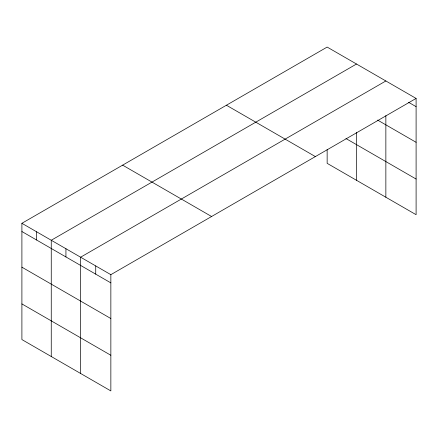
<?xml version="1.0" encoding="UTF-8"?>
<svg xmlns="http://www.w3.org/2000/svg" width="438" height="438" viewBox="0 0 438 438"><rect width="100%" height="100%" fill="white"/><g stroke="black" fill="none" stroke-linecap="round" stroke-linejoin="round"><path stroke-width="0.66" d="M21.9 223.303L110.852 274.664L110.852 390.926L21.9 339.57L21.9 223.303L327.148 47.074L416.1 98.43L416.1 214.697L327.148 163.336L327.148 149.473M356.499 64.025L51.257 240.254L51.257 356.516M385.856 80.97L80.608 257.205L80.608 373.466M110.852 274.664L416.1 98.43M408.539 102.284L416.1 106.653M377.638 120.1L416.1 142.306M345.932 138.528L416.1 179.038M226.413 105.229L315.371 156.59M122.629 165.148L211.587 216.509M21.9 231.527L110.852 282.882M21.9 267.18L110.852 318.535M21.9 303.912L110.852 355.273M385.856 115.599L385.856 197.231M356.499 132.386L356.499 180.286M95.73 265.932L95.73 274.15M65.93 248.729L65.93 256.947M36.578 231.779L36.578 239.997"/></g></svg>
